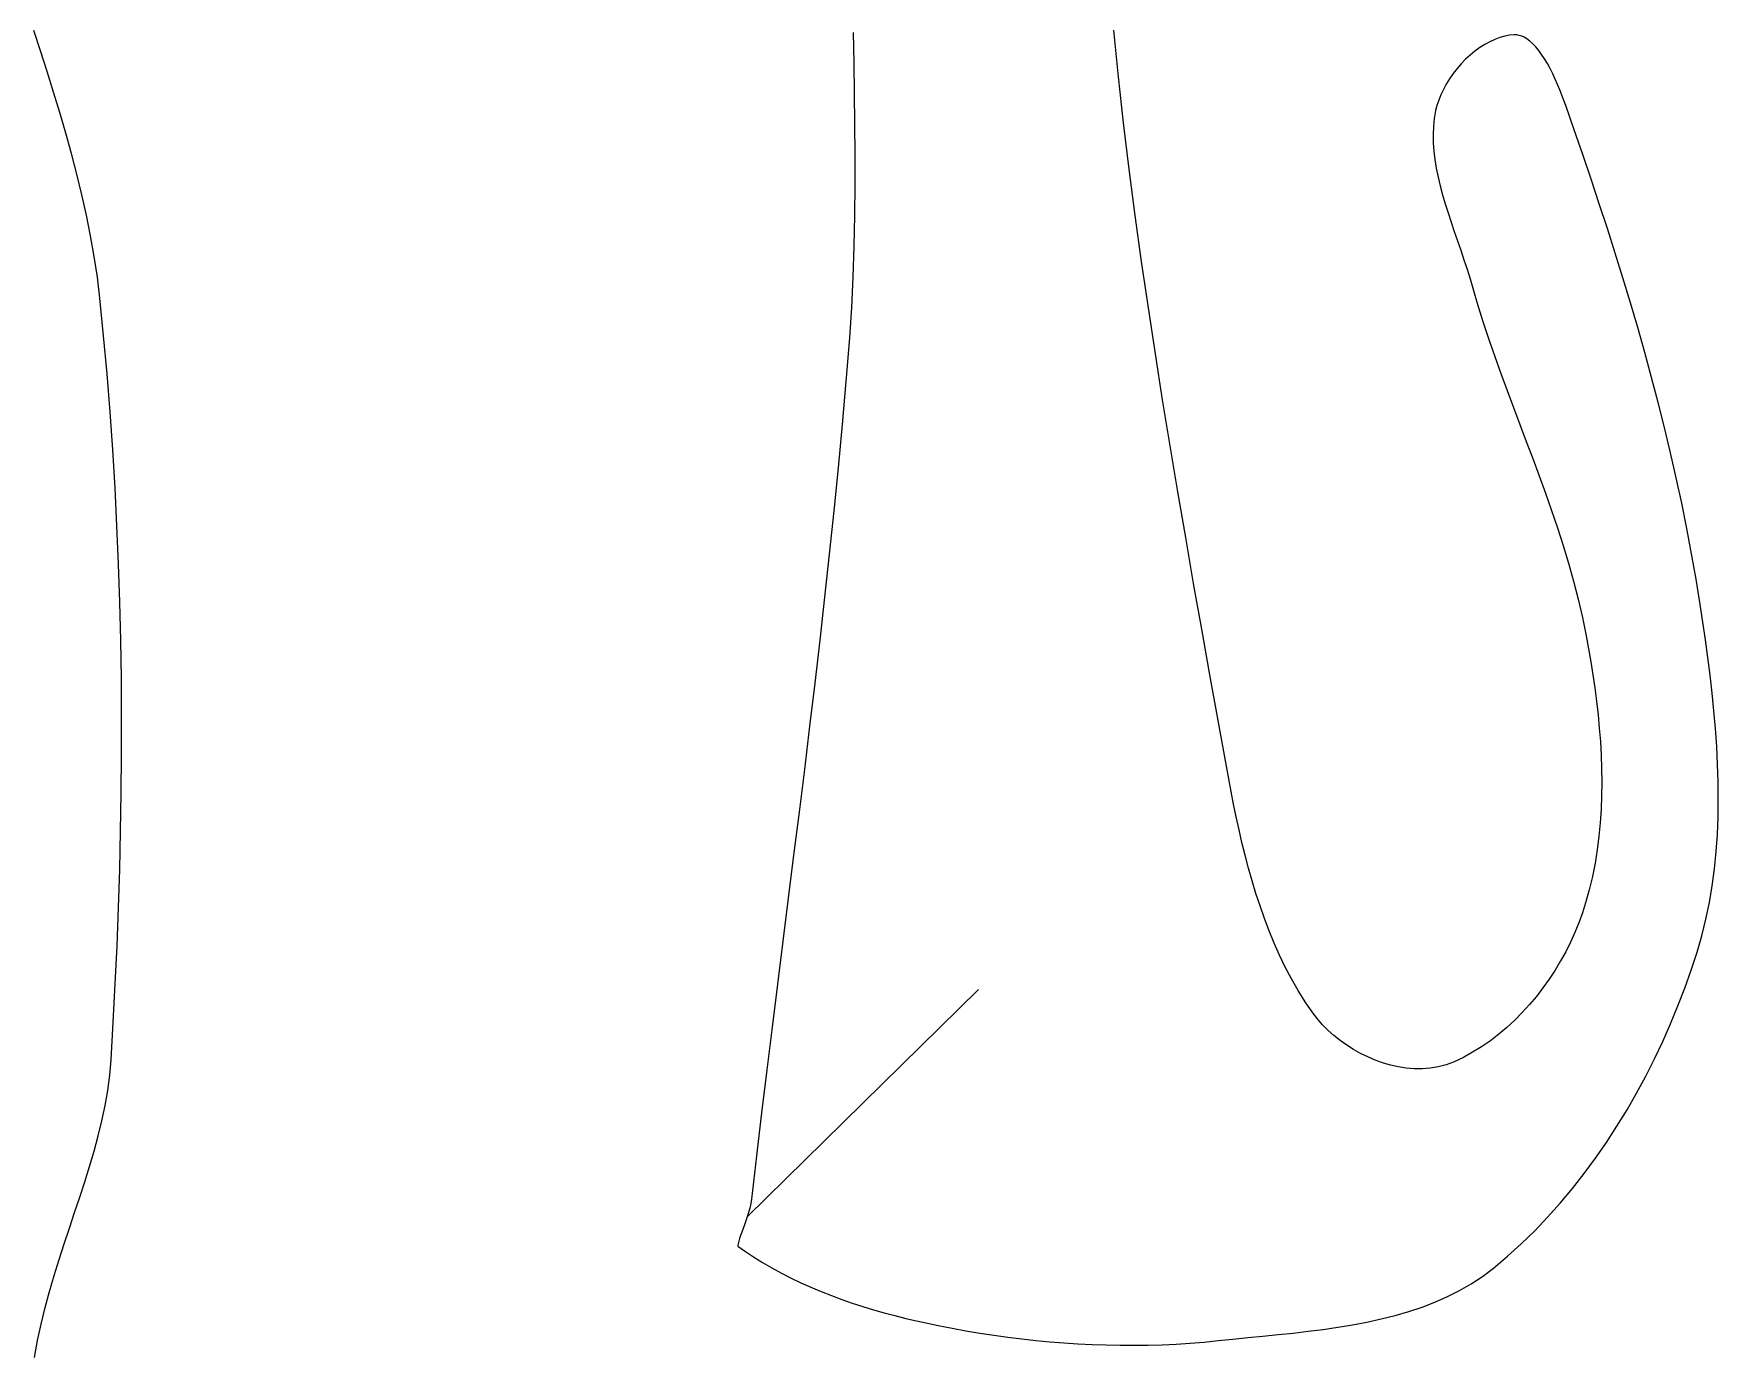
# Model space of a CAD drawing. Header units: inches. Extents: x -12 to 23, y -13.2 to 21.7.
# Drawn here: x 5.268 to 7.797, y 4.85 to 6.829 of the extents above; entities that cross this region are included whole.
import ezdxf

# ---------------------------------------------------------------- set-up
doc = ezdxf.new("R2010")
doc.units = ezdxf.units.IN
doc.header["$MEASUREMENT"] = 0
doc.layers.get('0').update_dxf_attribs({"lineweight": 0})

msp = doc.modelspace()

# ---------------------------------------------------------------- linework, layer by layer
at = {"color": 7, "linetype": 'Continuous', "lineweight": 0}
for p, q in [((5.2778, 6.8029), (5.2678, 6.8338)), ((6.4983, 6.8306), (6.499, 6.785)), ((6.8966, 6.7643), (6.8895, 6.834)), ((7.4391, 6.808), (7.4318, 6.8026)), ((7.4466, 6.8127), (7.4391, 6.808)), ((7.4541, 6.8168), (7.4466, 6.8127)), ((7.4617, 6.8203), (7.4541, 6.8168)), ((7.4692, 6.8231), (7.4617, 6.8203)), ((7.4766, 6.8251), (7.4692, 6.8231)), ((7.4838, 6.8265), (7.4766, 6.8251)), ((7.4906, 6.8272), (7.4838, 6.8265)), ((7.4947, 6.8271), (7.4906, 6.8272)), ((7.4983, 6.8264), (7.4947, 6.8271)), ((7.5019, 6.8253), (7.4983, 6.8264)), ((7.5057, 6.8235), (7.5019, 6.8253)), ((7.5098, 6.8211), (7.5057, 6.8235)), ((7.514, 6.8178), (7.5098, 6.8211)), ((7.5184, 6.8138), (7.514, 6.8178)), ((7.5229, 6.8091), (7.5184, 6.8138)), ((7.5274, 6.8036), (7.5229, 6.8091)), ((5.2878, 6.7721), (5.2778, 6.8029)), ((6.499, 6.785), (6.4996, 6.7393)), ((7.4111, 6.7836), (7.4049, 6.7765)), ((7.4177, 6.7904), (7.4111, 6.7836)), ((7.4246, 6.7968), (7.4177, 6.7904)), ((7.4318, 6.8026), (7.4246, 6.7968)), ((7.5318, 6.7976), (7.5274, 6.8036)), ((7.5362, 6.7909), (7.5318, 6.7976)), ((7.5405, 6.7839), (7.5362, 6.7909)), ((7.5446, 6.7764), (7.5405, 6.7839)), ((5.2974, 6.7412), (5.2878, 6.7721)), ((6.9043, 6.6948), (6.8966, 6.7643)), ((7.3887, 6.7533), (7.3843, 6.7453)), ((7.3936, 6.7612), (7.3887, 6.7533)), ((7.399, 6.769), (7.3936, 6.7612)), ((7.4049, 6.7765), (7.399, 6.769)), ((7.5485, 6.7687), (7.5446, 6.7764)), ((7.5523, 6.7607), (7.5485, 6.7687)), ((7.5558, 6.7527), (7.5523, 6.7607)), ((5.3068, 6.7104), (5.2974, 6.7412)), ((6.4996, 6.7393), (6.5002, 6.6935)), ((7.3773, 6.7292), (7.3747, 6.7212)), ((7.3805, 6.7372), (7.3773, 6.7292)), ((7.3843, 6.7453), (7.3805, 6.7372)), ((7.5592, 6.7446), (7.5558, 6.7527)), ((7.5624, 6.7366), (7.5592, 6.7446)), ((7.5653, 6.7287), (7.5624, 6.7366)), ((7.5681, 6.721), (7.5653, 6.7287)), ((5.3159, 6.6796), (5.3068, 6.7104)), ((7.3727, 6.7134), (7.3706, 6.7015)), ((7.3747, 6.7212), (7.3727, 6.7134)), ((7.5809, 6.6843), (7.5681, 6.721)), ((5.3245, 6.6488), (5.3159, 6.6796)), ((6.5002, 6.6935), (6.5005, 6.6477)), ((6.9128, 6.6253), (6.9043, 6.6948)), ((7.3693, 6.6895), (7.3688, 6.6773)), ((7.3706, 6.7015), (7.3693, 6.6895)), ((7.5936, 6.6475), (7.5809, 6.6843)), ((7.3688, 6.6773), (7.369, 6.665)), ((7.369, 6.665), (7.3699, 6.6524)), ((7.3699, 6.6524), (7.3715, 6.6397)), ((5.3326, 6.618), (5.3245, 6.6488)), ((6.5005, 6.6477), (6.5006, 6.6018)), ((7.3715, 6.6397), (7.3736, 6.6268)), ((7.6061, 6.6105), (7.5936, 6.6475)), ((5.3402, 6.5871), (5.3326, 6.618)), ((6.5006, 6.6018), (6.5002, 6.5559)), ((6.9218, 6.5559), (6.9128, 6.6253)), ((7.3736, 6.6268), (7.3763, 6.6136)), ((7.3763, 6.6136), (7.3795, 6.6004)), ((7.6184, 6.5736), (7.6061, 6.6105)), ((5.3471, 6.5562), (5.3402, 6.5871)), ((7.3795, 6.6004), (7.3831, 6.5869)), ((7.3831, 6.5869), (7.3871, 6.5734)), ((5.3533, 6.5252), (5.3471, 6.5562)), ((6.5002, 6.5559), (6.4993, 6.5099)), ((6.9313, 6.4866), (6.9218, 6.5559)), ((7.3871, 6.5734), (7.3914, 6.5597)), ((7.3914, 6.5597), (7.396, 6.5458)), ((7.6305, 6.5365), (7.6184, 6.5736)), ((7.396, 6.5458), (7.4007, 6.5319)), ((7.4007, 6.5319), (7.4055, 6.5179)), ((7.6423, 6.4994), (7.6305, 6.5365)), ((5.3588, 6.4942), (5.3533, 6.5252)), ((6.4993, 6.5099), (6.4978, 6.4639)), ((7.4055, 6.5179), (7.4104, 6.5037)), ((7.4104, 6.5037), (7.4152, 6.4895)), ((5.3634, 6.4631), (5.3588, 6.4942)), ((6.9414, 6.4173), (6.9313, 6.4866)), ((7.4152, 6.4895), (7.4199, 6.4752)), ((7.4199, 6.4752), (7.4244, 6.4608)), ((7.6539, 6.4622), (7.6423, 6.4994)), ((5.3672, 6.4317), (5.3634, 6.4631)), ((6.4978, 6.4639), (6.4956, 6.4178)), ((7.4244, 6.4608), (7.4286, 6.4466)), ((7.6651, 6.4249), (7.6539, 6.4622)), ((5.3728, 6.375), (5.3672, 6.4317)), ((7.4286, 6.4466), (7.4362, 6.4207)), ((7.6761, 6.3875), (7.6651, 6.4249)), ((6.4956, 6.4178), (6.4925, 6.3719)), ((6.9519, 6.3481), (6.9414, 6.4173)), ((7.4362, 6.4207), (7.4442, 6.3951)), ((5.3779, 6.318), (5.3728, 6.375)), ((7.4442, 6.3951), (7.4526, 6.3696)), ((7.6867, 6.3501), (7.6761, 6.3875)), ((6.4925, 6.3719), (6.4873, 6.3068)), ((7.4526, 6.3696), (7.4614, 6.3442)), ((7.697, 6.3126), (7.6867, 6.3501)), ((6.9628, 6.279), (6.9519, 6.3481)), ((7.4614, 6.3442), (7.4705, 6.3187)), ((5.3825, 6.261), (5.3779, 6.318)), ((6.4873, 6.3068), (6.4816, 6.2418)), ((7.4705, 6.3187), (7.4799, 6.2932)), ((7.7068, 6.275), (7.697, 6.3126)), ((6.974, 6.21), (6.9628, 6.279)), ((7.4799, 6.2932), (7.4895, 6.2677)), ((7.7163, 6.2373), (7.7068, 6.275)), ((5.3864, 6.2039), (5.3825, 6.261)), ((7.4895, 6.2677), (7.4991, 6.2421)), ((6.4816, 6.2418), (6.4755, 6.177)), ((7.4991, 6.2421), (7.5088, 6.2165)), ((7.7254, 6.1996), (7.7163, 6.2373)), ((5.3899, 6.1467), (5.3864, 6.2039)), ((6.9856, 6.1411), (6.974, 6.21)), ((7.5088, 6.2165), (7.5185, 6.1908)), ((7.734, 6.1618), (7.7254, 6.1996)), ((6.4755, 6.177), (6.4691, 6.1121)), ((7.5185, 6.1908), (7.5281, 6.165)), ((5.3928, 6.0896), (5.3899, 6.1467)), ((7.5281, 6.165), (7.5375, 6.1391)), ((7.7422, 6.1239), (7.734, 6.1618)), ((6.9974, 6.0722), (6.9856, 6.1411)), ((7.5375, 6.1391), (7.5467, 6.113)), ((7.7499, 6.086), (7.7422, 6.1239)), ((6.4691, 6.1121), (6.4623, 6.0474)), ((7.5467, 6.113), (7.5556, 6.0867)), ((5.3952, 6.0323), (5.3928, 6.0896)), ((7.0094, 6.0033), (6.9974, 6.0722)), ((7.5556, 6.0867), (7.5641, 6.0603)), ((7.7571, 6.0479), (7.7499, 6.086)), ((6.4623, 6.0474), (6.4553, 5.9826)), ((7.5641, 6.0603), (7.5722, 6.0337)), ((7.7638, 6.0098), (7.7571, 6.0479)), ((5.3971, 5.9751), (5.3952, 6.0323)), ((7.5722, 6.0337), (7.5798, 6.0068)), ((7.0216, 5.9346), (7.0094, 6.0033)), ((7.5798, 6.0068), (7.5868, 5.9797)), ((7.7699, 5.9716), (7.7638, 6.0098)), ((5.3985, 5.9178), (5.3971, 5.9751)), ((6.4553, 5.9826), (6.448, 5.9179)), ((7.5868, 5.9797), (7.5931, 5.9523)), ((7.7739, 5.9452), (7.7699, 5.9716)), ((7.5931, 5.9523), (7.5987, 5.9248)), ((7.7777, 5.9187), (7.7739, 5.9452)), ((7.0339, 5.8659), (7.0216, 5.9346)), ((7.5987, 5.9248), (7.6022, 5.9053)), ((7.7813, 5.8921), (7.7777, 5.9187)), ((5.3994, 5.8605), (5.3985, 5.9178)), ((6.448, 5.9179), (6.4404, 5.8533)), ((7.6022, 5.9053), (7.6056, 5.8858)), ((7.6056, 5.8858), (7.6087, 5.8661)), ((7.7847, 5.8654), (7.7813, 5.8921)), ((5.3998, 5.8031), (5.3994, 5.8605)), ((6.4404, 5.8533), (6.4327, 5.7887)), ((7.0462, 5.7973), (7.0339, 5.8659)), ((7.6087, 5.8661), (7.6116, 5.8463)), ((7.6116, 5.8463), (7.6142, 5.8263)), ((7.7877, 5.8387), (7.7847, 5.8654)), ((7.6142, 5.8263), (7.6165, 5.8062)), ((7.7905, 5.812), (7.7877, 5.8387)), ((5.3998, 5.7458), (5.3998, 5.8031)), ((7.0586, 5.7287), (7.0462, 5.7973)), ((7.6165, 5.8062), (7.6184, 5.7861)), ((7.7928, 5.7852), (7.7905, 5.812)), ((6.4327, 5.7887), (6.4249, 5.7241)), ((7.6184, 5.7861), (7.62, 5.7659)), ((7.7947, 5.7586), (7.7928, 5.7852)), ((5.3993, 5.6884), (5.3998, 5.7458)), ((7.62, 5.7659), (7.6212, 5.7456)), ((7.6212, 5.7456), (7.6219, 5.7253)), ((7.796, 5.7319), (7.7947, 5.7586)), ((6.4249, 5.7241), (6.4169, 5.6596)), ((7.0621, 5.7098), (7.0586, 5.7287)), ((7.6219, 5.7253), (7.6222, 5.7049)), ((7.7969, 5.7054), (7.796, 5.7319)), ((7.0656, 5.6909), (7.0621, 5.7098)), ((7.6222, 5.7049), (7.6219, 5.6845)), ((7.7971, 5.6789), (7.7969, 5.7054)), ((5.3983, 5.6311), (5.3993, 5.6884)), ((7.0694, 5.6718), (7.0656, 5.6909)), ((7.0733, 5.6527), (7.0694, 5.6718)), ((7.6219, 5.6845), (7.6212, 5.6642)), ((7.7967, 5.6526), (7.7971, 5.6789)), ((6.4169, 5.6596), (6.4088, 5.595)), ((7.0775, 5.6335), (7.0733, 5.6527)), ((7.6198, 5.6439), (7.6179, 5.6236)), ((7.6212, 5.6642), (7.6198, 5.6439)), ((7.7957, 5.6265), (7.7967, 5.6526)), ((5.397, 5.5738), (5.3983, 5.6311)), ((7.0819, 5.6143), (7.0775, 5.6335)), ((7.6179, 5.6236), (7.6153, 5.6033)), ((7.7939, 5.6005), (7.7957, 5.6265)), ((6.4088, 5.595), (6.4007, 5.5305)), ((7.0867, 5.5951), (7.0819, 5.6143)), ((7.0917, 5.5759), (7.0867, 5.5951)), ((7.6153, 5.6033), (7.6121, 5.5832)), ((7.7913, 5.5748), (7.7939, 5.6005)), ((5.3952, 5.5164), (5.397, 5.5738)), ((7.0971, 5.5568), (7.0917, 5.5759)), ((7.6121, 5.5832), (7.6081, 5.5632)), ((7.7879, 5.5493), (7.7913, 5.5748)), ((7.1028, 5.5378), (7.0971, 5.5568)), ((7.6034, 5.5432), (7.5979, 5.5235)), ((7.6081, 5.5632), (7.6034, 5.5432)), ((7.7837, 5.524), (7.7879, 5.5493)), ((5.393, 5.4591), (5.3952, 5.5164)), ((6.4007, 5.5305), (6.3926, 5.466)), ((7.109, 5.5189), (7.1028, 5.5378)), ((7.1156, 5.5002), (7.109, 5.5189)), ((7.5979, 5.5235), (7.5932, 5.5086)), ((7.7785, 5.499), (7.7837, 5.524)), ((7.1226, 5.4816), (7.1156, 5.5002)), ((7.5878, 5.4938), (7.5817, 5.4791)), ((7.5932, 5.5086), (7.5878, 5.4938)), ((7.7724, 5.4743), (7.7785, 5.499)), ((6.3926, 5.466), (6.3845, 5.4016)), ((7.1302, 5.4632), (7.1226, 5.4816)), ((7.5751, 5.4646), (7.568, 5.4503)), ((7.5817, 5.4791), (7.5751, 5.4646)), ((7.7653, 5.4498), (7.7724, 5.4743)), ((5.3903, 5.4019), (5.393, 5.4591)), ((7.1383, 5.445), (7.1302, 5.4632)), ((7.147, 5.4271), (7.1383, 5.445)), ((7.568, 5.4503), (7.5602, 5.4363)), ((7.7565, 5.4227), (7.7653, 5.4498)), ((7.1563, 5.4095), (7.147, 5.4271)), ((7.552, 5.4225), (7.5432, 5.409)), ((7.5602, 5.4363), (7.552, 5.4225)), ((7.7469, 5.3957), (7.7565, 5.4227)), ((5.3873, 5.3446), (5.3903, 5.4019)), ((6.3845, 5.4016), (6.3764, 5.3371)), ((7.1663, 5.3922), (7.1563, 5.4095)), ((7.1769, 5.3752), (7.1663, 5.3922)), ((7.5338, 5.3959), (7.524, 5.3831)), ((7.5432, 5.409), (7.5338, 5.3959)), ((7.7365, 5.3688), (7.7469, 5.3957)), ((7.1883, 5.3584), (7.1769, 5.3752)), ((7.5137, 5.3708), (7.5028, 5.3588)), ((7.524, 5.3831), (7.5137, 5.3708)), ((7.7255, 5.3421), (7.7365, 5.3688)), ((5.384, 5.2878), (5.3873, 5.3446)), ((6.3764, 5.3371), (6.3685, 5.2727)), ((7.1952, 5.3493), (7.1883, 5.3584)), ((7.203, 5.3405), (7.1952, 5.3493)), ((7.2113, 5.3321), (7.203, 5.3405)), ((7.4915, 5.3474), (7.4798, 5.3365)), ((7.5028, 5.3588), (7.4915, 5.3474)), ((7.7138, 5.3156), (7.7255, 5.3421)), ((7.2201, 5.3242), (7.2113, 5.3321)), ((7.2295, 5.3168), (7.2201, 5.3242)), ((7.2392, 5.3099), (7.2295, 5.3168)), ((7.4549, 5.3165), (7.4418, 5.3075)), ((7.4676, 5.3262), (7.4549, 5.3165)), ((7.4798, 5.3365), (7.4676, 5.3262)), ((7.7014, 5.2894), (7.7138, 5.3156)), ((5.382, 5.2647), (5.384, 5.2878)), ((7.2494, 5.3034), (7.2392, 5.3099)), ((7.2599, 5.2976), (7.2494, 5.3034)), ((7.2707, 5.2922), (7.2599, 5.2976)), ((7.2818, 5.2875), (7.2707, 5.2922)), ((7.2931, 5.2835), (7.2818, 5.2875)), ((7.4144, 5.2916), (7.3997, 5.2846)), ((7.4283, 5.2992), (7.4144, 5.2916)), ((7.4418, 5.3075), (7.4283, 5.2992)), ((7.6883, 5.2635), (7.7014, 5.2894)), ((5.379, 5.2419), (5.382, 5.2647)), ((6.3685, 5.2727), (6.3607, 5.2082)), ((7.3047, 5.2801), (7.2931, 5.2835)), ((7.3164, 5.2774), (7.3047, 5.2801)), ((7.3283, 5.2755), (7.3164, 5.2774)), ((7.3403, 5.2745), (7.3283, 5.2755)), ((7.3524, 5.2744), (7.3403, 5.2745)), ((7.3644, 5.2753), (7.3524, 5.2744)), ((7.3765, 5.2773), (7.3644, 5.2753)), ((7.3884, 5.2804), (7.3765, 5.2773)), ((7.3997, 5.2846), (7.3884, 5.2804)), ((7.6745, 5.2379), (7.6883, 5.2635)), ((5.375, 5.2192), (5.379, 5.2419)), ((7.6601, 5.2128), (7.6745, 5.2379)), ((5.3702, 5.1964), (5.375, 5.2192)), ((7.645, 5.1881), (7.6601, 5.2128)), ((5.3646, 5.1736), (5.3702, 5.1964)), ((6.3607, 5.2082), (6.353, 5.1438)), ((7.6292, 5.1639), (7.645, 5.1881)), ((5.3584, 5.1507), (5.3646, 5.1736)), ((7.6128, 5.1402), (7.6292, 5.1639)), ((5.3517, 5.1278), (5.3584, 5.1507)), ((6.353, 5.1438), (6.3455, 5.0787)), ((7.5958, 5.1171), (7.6128, 5.1402)), ((5.3445, 5.1048), (5.3517, 5.1278)), ((7.5781, 5.0946), (7.5958, 5.1171)), ((5.337, 5.0817), (5.3445, 5.1048)), ((7.5598, 5.0728), (7.5781, 5.0946)), ((5.3293, 5.0585), (5.337, 5.0817)), ((6.3429, 5.0651), (6.3411, 5.0584)), ((6.3445, 5.072), (6.3429, 5.0651)), ((6.3455, 5.0787), (6.3445, 5.072)), ((7.5409, 5.0517), (7.5598, 5.0728)), ((5.3136, 5.0116), (5.3214, 5.0351)), ((5.3214, 5.0351), (5.3293, 5.0585)), ((6.3328, 5.0345), (6.3308, 5.0291)), ((6.3348, 5.0401), (6.3328, 5.0345)), ((6.337, 5.046), (6.3348, 5.0401)), ((6.3391, 5.0521), (6.337, 5.046)), ((6.3411, 5.0584), (6.3391, 5.0521)), ((7.5214, 5.0313), (7.5409, 5.0517)), ((5.3059, 4.9879), (5.3136, 5.0116)), ((6.3249, 5.0089), (6.3248, 5.0081)), ((6.3248, 5.0081), (6.3349, 5.0009)), ((6.3254, 5.0117), (6.3249, 5.0089)), ((6.3263, 5.0153), (6.3254, 5.0117)), ((6.3275, 5.0195), (6.3263, 5.0153)), ((6.329, 5.0241), (6.3275, 5.0195)), ((6.3308, 5.0291), (6.329, 5.0241)), ((7.4805, 4.9928), (7.5013, 5.0116)), ((7.5013, 5.0116), (7.5214, 5.0313)), ((5.2985, 4.9641), (5.3059, 4.9879)), ((6.3349, 5.0009), (6.3484, 4.992)), ((6.3484, 4.992), (6.3621, 4.9834)), ((6.3621, 4.9834), (6.3761, 4.9753)), ((7.4594, 4.975), (7.4805, 4.9928)), ((5.2914, 4.94), (5.2985, 4.9641)), ((6.3761, 4.9753), (6.3904, 4.9675)), ((6.3904, 4.9675), (6.405, 4.9601)), ((6.405, 4.9601), (6.4198, 4.953)), ((7.4263, 4.9515), (7.4431, 4.9626)), ((7.4431, 4.9626), (7.4594, 4.975)), ((5.2848, 4.9157), (5.2914, 4.94)), ((6.4198, 4.953), (6.4348, 4.9463)), ((6.4348, 4.9463), (6.45, 4.9399)), ((6.45, 4.9399), (6.4654, 4.9338)), ((6.4654, 4.9338), (6.481, 4.9281)), ((7.3905, 4.9322), (7.4087, 4.9413)), ((7.4087, 4.9413), (7.4263, 4.9515)), ((5.2788, 4.8911), (5.2848, 4.9157)), ((6.481, 4.9281), (6.4968, 4.9226)), ((6.4968, 4.9226), (6.5126, 4.9175)), ((6.5126, 4.9175), (6.5286, 4.9126)), ((6.5286, 4.9126), (6.5447, 4.908)), ((6.5447, 4.908), (6.5609, 4.9037)), ((7.3118, 4.9039), (7.3323, 4.9099)), ((7.3323, 4.9099), (7.3523, 4.9165)), ((7.3523, 4.9165), (7.3717, 4.9239)), ((7.3717, 4.9239), (7.3905, 4.9322)), ((5.2735, 4.8662), (5.2788, 4.8911)), ((6.5609, 4.9037), (6.5771, 4.8996)), ((6.5771, 4.8996), (6.5934, 4.8958)), ((6.5934, 4.8958), (6.6097, 4.8922)), ((6.6097, 4.8922), (6.626, 4.8888)), ((6.626, 4.8888), (6.6467, 4.8848)), ((6.6467, 4.8848), (6.6675, 4.881)), ((7.1812, 4.8802), (7.2036, 4.8831)), ((7.2036, 4.8831), (7.2259, 4.8863)), ((7.2259, 4.8863), (7.2478, 4.8899)), ((7.2478, 4.8899), (7.2695, 4.894)), ((7.2695, 4.894), (7.2909, 4.8987)), ((7.2909, 4.8987), (7.3118, 4.9039)), ((5.2691, 4.841), (5.2735, 4.8662)), ((6.6675, 4.881), (6.6884, 4.8775)), ((6.6884, 4.8775), (6.7093, 4.8744)), ((6.7093, 4.8744), (6.7303, 4.8714)), ((6.7303, 4.8714), (6.7513, 4.8688)), ((6.7513, 4.8688), (6.7723, 4.8665)), ((6.7723, 4.8665), (6.7934, 4.8645)), ((6.7934, 4.8645), (6.8145, 4.8628)), ((6.8145, 4.8628), (6.8356, 4.8615)), ((6.8356, 4.8615), (6.8568, 4.8604)), ((6.8568, 4.8604), (6.8779, 4.8597)), ((6.8779, 4.8597), (6.899, 4.8593)), ((6.899, 4.8593), (6.9201, 4.8592)), ((6.9201, 4.8592), (6.9412, 4.8595)), ((6.9412, 4.8595), (6.9622, 4.8601)), ((6.9622, 4.8601), (6.9832, 4.8611)), ((6.9832, 4.8611), (7.0042, 4.8624)), ((7.0042, 4.8624), (7.0251, 4.8641)), ((7.0251, 4.8641), (7.0462, 4.8662)), ((7.0462, 4.8662), (7.0684, 4.8685)), ((7.0684, 4.8685), (7.0909, 4.8707)), ((7.0909, 4.8707), (7.1135, 4.8729)), ((7.1135, 4.8729), (7.1361, 4.8752)), ((7.1361, 4.8752), (7.1587, 4.8776)), ((7.1587, 4.8776), (7.1812, 4.8802))]:
    msp.add_line(p, q, dxfattribs=at)
at = {"color": 30, "linetype": 'Continuous', "lineweight": 0, "true_color": 0xff7e00}
msp.add_line((6.3391, 5.0521), (6.6862, 5.3933), dxfattribs=at)

doc.saveas('drawing.dxf')
